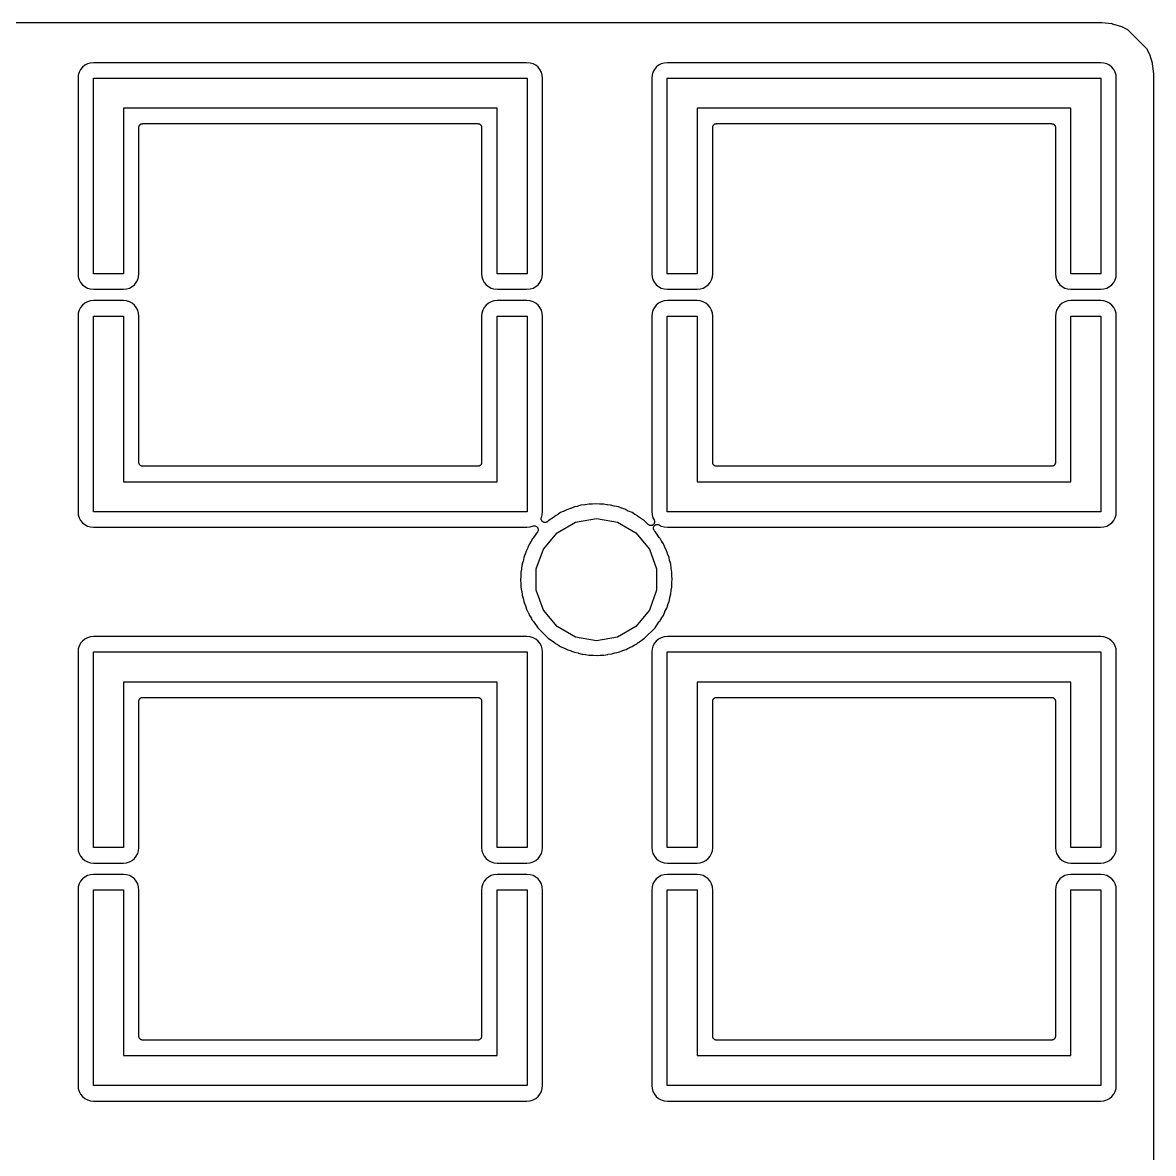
# Model space of a CAD drawing. Extents: x 251.9 to 327, y -172.5 to -97.4.
# Drawn here: x 289.47 to 327.01, y -134.99 to -97.45 of the extents above; entities that cross this region are included whole.
import ezdxf

# ---------------------------------------------------------------- set-up
doc = ezdxf.new("R2010")
doc.units = 0
doc.header["$MEASUREMENT"] = 0
doc.layers.add('BLACK', color=7, linetype='CONTINUOUS')

msp = doc.modelspace()

# ---------------------------------------------------------------- linework, layer by layer
at = {"layer": 'BLACK', "linetype": 'CONTINUOUS'}
for p, q in [((253.641, -97.448), (325.286, -97.448)), ((325.286, -97.448), (325.293, -97.449)), ((325.293, -97.449), (325.299, -97.449)), ((325.299, -97.449), (325.636, -97.482)), ((325.636, -97.482), (325.648, -97.485)), ((325.648, -97.485), (325.66, -97.486)), ((325.66, -97.486), (325.952, -97.575)), ((325.952, -97.575), (325.963, -97.58)), ((325.963, -97.58), (325.975, -97.584)), ((325.975, -97.584), (326.149, -97.676)), ((326.149, -97.676), (326.163, -97.688)), ((326.163, -97.688), (326.179, -97.699)), ((326.179, -97.699), (326.761, -98.281)), ((326.761, -98.281), (326.771, -98.296)), ((326.771, -98.296), (326.783, -98.31)), ((326.783, -98.31), (326.871, -98.474)), ((326.871, -98.474), (326.875, -98.486)), ((326.875, -98.486), (326.881, -98.497)), ((326.881, -98.497), (326.971, -98.788)), ((291.348, -99.095), (291.319, -99.19)), ((291.396, -99.006), (291.348, -99.095)), ((291.459, -98.929), (291.396, -99.006)), ((291.536, -98.866), (291.459, -98.929)), ((291.625, -98.818), (291.536, -98.866)), ((291.72, -98.789), (291.625, -98.818)), ((291.826, -98.779), (291.72, -98.789)), ((306.214, -98.779), (291.826, -98.779)), ((306.32, -98.789), (306.214, -98.779)), ((306.415, -98.818), (306.32, -98.789)), ((306.504, -98.866), (306.415, -98.818)), ((306.581, -98.929), (306.504, -98.866)), ((306.644, -99.006), (306.581, -98.929)), ((306.692, -99.095), (306.644, -99.006)), ((306.721, -99.19), (306.692, -99.095)), ((310.398, -99.095), (310.369, -99.19)), ((310.446, -99.006), (310.398, -99.095)), ((310.509, -98.929), (310.446, -99.006)), ((310.586, -98.866), (310.509, -98.929)), ((310.675, -98.818), (310.586, -98.866)), ((310.77, -98.789), (310.675, -98.818)), ((310.876, -98.779), (310.77, -98.789)), ((325.264, -98.779), (310.876, -98.779)), ((325.37, -98.789), (325.264, -98.779)), ((325.465, -98.818), (325.37, -98.789)), ((325.554, -98.866), (325.465, -98.818)), ((325.631, -98.929), (325.554, -98.866)), ((325.694, -99.006), (325.631, -98.929)), ((325.742, -99.095), (325.694, -99.006)), ((325.771, -99.19), (325.742, -99.095)), ((326.971, -98.788), (326.973, -98.801)), ((326.973, -98.801), (326.976, -98.813)), ((326.976, -98.813), (327.011, -99.147)), ((291.319, -99.19), (291.309, -99.296)), ((291.309, -99.296), (291.309, -105.784)), ((291.82, -105.79), (291.82, -99.29)), ((291.82, -99.29), (306.22, -99.29)), ((306.22, -99.29), (306.22, -105.79)), ((306.731, -99.296), (306.721, -99.19)), ((306.731, -105.784), (306.731, -99.296)), ((310.369, -99.19), (310.359, -99.296)), ((310.359, -99.296), (310.359, -105.784)), ((310.87, -105.79), (310.87, -99.29)), ((310.87, -99.29), (325.27, -99.29)), ((325.27, -99.29), (325.27, -105.79)), ((325.781, -99.296), (325.771, -99.19)), ((325.781, -105.784), (325.781, -99.296)), ((327.011, -99.147), (327.011, -99.154)), ((327.011, -99.154), (327.012, -99.161)), ((327.012, -99.161), (327.012, -170.806)), ((305.22, -100.29), (292.82, -100.29)), ((292.82, -100.29), (292.82, -105.79)), ((305.22, -105.79), (305.22, -100.29)), ((324.27, -100.29), (311.87, -100.29)), ((311.87, -100.29), (311.87, -105.79)), ((324.27, -105.79), (324.27, -100.29)), ((293.331, -100.928), (293.333, -100.917)), ((293.331, -105.784), (293.331, -100.928)), ((293.333, -100.906), (293.337, -100.896)), ((293.333, -100.917), (293.333, -100.906)), ((293.337, -100.896), (293.339, -100.885)), ((293.339, -100.885), (293.344, -100.875)), ((293.344, -100.875), (293.348, -100.865)), ((293.348, -100.865), (293.355, -100.856)), ((293.355, -100.856), (293.361, -100.846)), ((293.361, -100.846), (293.369, -100.839)), ((293.369, -100.839), (293.376, -100.831)), ((293.376, -100.831), (293.386, -100.825)), ((293.386, -100.825), (293.395, -100.818)), ((293.395, -100.818), (293.405, -100.814)), ((293.405, -100.814), (293.415, -100.809)), ((293.415, -100.809), (293.426, -100.807)), ((293.426, -100.807), (293.436, -100.803)), ((293.436, -100.803), (293.447, -100.803)), ((293.447, -100.803), (293.458, -100.801)), ((293.458, -100.801), (304.582, -100.801)), ((304.582, -100.801), (304.593, -100.803)), ((304.593, -100.803), (304.604, -100.803)), ((304.604, -100.803), (304.614, -100.807)), ((304.614, -100.807), (304.625, -100.809)), ((304.625, -100.809), (304.635, -100.814)), ((304.635, -100.814), (304.645, -100.818)), ((304.645, -100.818), (304.654, -100.825)), ((304.654, -100.825), (304.664, -100.831)), ((304.664, -100.831), (304.671, -100.839)), ((304.671, -100.839), (304.679, -100.846)), ((304.679, -100.846), (304.685, -100.856)), ((304.685, -100.856), (304.692, -100.865)), ((304.692, -100.865), (304.696, -100.875)), ((304.696, -100.875), (304.701, -100.885)), ((304.701, -100.885), (304.703, -100.896)), ((304.703, -100.896), (304.707, -100.906)), ((304.707, -100.906), (304.707, -100.917)), ((304.707, -100.917), (304.709, -100.928)), ((304.709, -100.928), (304.709, -105.784)), ((312.381, -100.928), (312.383, -100.917)), ((312.381, -105.784), (312.381, -100.928)), ((312.383, -100.906), (312.387, -100.896)), ((312.383, -100.917), (312.383, -100.906)), ((312.387, -100.896), (312.389, -100.885)), ((312.389, -100.885), (312.394, -100.875)), ((312.394, -100.875), (312.398, -100.865)), ((312.398, -100.865), (312.405, -100.856)), ((312.405, -100.856), (312.411, -100.846)), ((312.411, -100.846), (312.419, -100.839)), ((312.419, -100.839), (312.426, -100.831)), ((312.426, -100.831), (312.436, -100.825)), ((312.436, -100.825), (312.445, -100.818)), ((312.445, -100.818), (312.455, -100.814)), ((312.455, -100.814), (312.465, -100.809)), ((312.465, -100.809), (312.476, -100.807)), ((312.476, -100.807), (312.486, -100.803)), ((312.486, -100.803), (312.497, -100.803)), ((312.497, -100.803), (312.508, -100.801)), ((312.508, -100.801), (323.632, -100.801)), ((323.632, -100.801), (323.643, -100.803)), ((323.643, -100.803), (323.654, -100.803)), ((323.654, -100.803), (323.664, -100.807)), ((323.664, -100.807), (323.675, -100.809)), ((323.675, -100.809), (323.685, -100.814)), ((323.685, -100.814), (323.695, -100.818)), ((323.695, -100.818), (323.704, -100.825)), ((323.704, -100.825), (323.714, -100.831)), ((323.714, -100.831), (323.721, -100.839)), ((323.721, -100.839), (323.729, -100.846)), ((323.729, -100.846), (323.735, -100.856)), ((323.735, -100.856), (323.742, -100.865)), ((323.742, -100.865), (323.746, -100.875)), ((323.746, -100.875), (323.751, -100.885)), ((323.751, -100.885), (323.753, -100.896)), ((323.753, -100.896), (323.757, -100.906)), ((323.757, -100.906), (323.757, -100.917)), ((323.757, -100.917), (323.759, -100.928)), ((323.759, -100.928), (323.759, -105.784)), ((291.309, -105.784), (291.319, -105.89)), ((292.82, -105.79), (291.82, -105.79)), ((293.321, -105.89), (293.331, -105.784)), ((304.709, -105.784), (304.719, -105.89)), ((306.22, -105.79), (305.22, -105.79)), ((306.721, -105.89), (306.731, -105.784)), ((310.359, -105.784), (310.369, -105.89)), ((311.87, -105.79), (310.87, -105.79)), ((312.371, -105.89), (312.381, -105.784)), ((323.759, -105.784), (323.769, -105.89)), ((325.27, -105.79), (324.27, -105.79)), ((325.771, -105.89), (325.781, -105.784)), ((291.319, -105.89), (291.348, -105.985)), ((291.348, -105.985), (291.396, -106.074)), ((291.396, -106.074), (291.459, -106.151)), ((291.459, -106.151), (291.536, -106.214)), ((291.536, -106.214), (291.625, -106.262)), ((293.015, -106.262), (293.104, -106.214)), ((293.104, -106.214), (293.181, -106.151)), ((293.181, -106.151), (293.244, -106.074)), ((293.244, -106.074), (293.292, -105.985)), ((293.292, -105.985), (293.321, -105.89)), ((304.719, -105.89), (304.748, -105.985)), ((304.748, -105.985), (304.796, -106.074)), ((304.796, -106.074), (304.859, -106.151)), ((304.859, -106.151), (304.936, -106.214)), ((304.936, -106.214), (305.025, -106.262)), ((306.415, -106.262), (306.504, -106.214)), ((306.504, -106.214), (306.581, -106.151)), ((306.581, -106.151), (306.644, -106.074)), ((306.644, -106.074), (306.692, -105.985)), ((306.692, -105.985), (306.721, -105.89)), ((310.369, -105.89), (310.398, -105.985)), ((310.398, -105.985), (310.446, -106.074)), ((310.446, -106.074), (310.509, -106.151)), ((310.509, -106.151), (310.586, -106.214)), ((310.586, -106.214), (310.675, -106.262)), ((312.065, -106.262), (312.154, -106.214)), ((312.154, -106.214), (312.231, -106.151)), ((312.231, -106.151), (312.294, -106.074)), ((312.294, -106.074), (312.342, -105.985)), ((312.342, -105.985), (312.371, -105.89)), ((323.769, -105.89), (323.798, -105.985)), ((323.798, -105.985), (323.846, -106.074)), ((323.846, -106.074), (323.909, -106.151)), ((323.909, -106.151), (323.986, -106.214)), ((323.986, -106.214), (324.075, -106.262)), ((325.465, -106.262), (325.554, -106.214)), ((325.554, -106.214), (325.631, -106.151)), ((325.631, -106.151), (325.694, -106.074)), ((325.694, -106.074), (325.742, -105.985)), ((325.742, -105.985), (325.771, -105.89)), ((291.625, -106.262), (291.72, -106.291)), ((291.72, -106.291), (291.826, -106.301)), ((291.826, -106.301), (292.814, -106.301)), ((292.814, -106.301), (292.92, -106.291)), ((292.92, -106.291), (293.015, -106.262)), ((305.025, -106.262), (305.12, -106.291)), ((305.12, -106.291), (305.226, -106.301)), ((305.226, -106.301), (306.214, -106.301)), ((306.214, -106.301), (306.32, -106.291)), ((306.32, -106.291), (306.415, -106.262)), ((310.675, -106.262), (310.77, -106.291)), ((310.77, -106.291), (310.876, -106.301)), ((310.876, -106.301), (311.864, -106.301)), ((311.864, -106.301), (311.97, -106.291)), ((311.97, -106.291), (312.065, -106.262)), ((324.075, -106.262), (324.17, -106.291)), ((324.17, -106.291), (324.276, -106.301)), ((324.276, -106.301), (325.264, -106.301)), ((325.264, -106.301), (325.37, -106.291)), ((325.37, -106.291), (325.465, -106.262)), ((291.396, -106.906), (291.348, -106.995)), ((291.459, -106.829), (291.396, -106.906)), ((291.536, -106.766), (291.459, -106.829)), ((291.625, -106.718), (291.536, -106.766)), ((291.72, -106.689), (291.625, -106.718)), ((291.826, -106.679), (291.72, -106.689)), ((292.814, -106.679), (291.826, -106.679)), ((292.92, -106.689), (292.814, -106.679)), ((293.015, -106.718), (292.92, -106.689)), ((293.104, -106.766), (293.015, -106.718)), ((293.181, -106.829), (293.104, -106.766)), ((293.244, -106.906), (293.181, -106.829)), ((293.292, -106.995), (293.244, -106.906)), ((304.796, -106.906), (304.748, -106.995)), ((304.859, -106.829), (304.796, -106.906)), ((304.936, -106.766), (304.859, -106.829)), ((305.025, -106.718), (304.936, -106.766)), ((305.12, -106.689), (305.025, -106.718)), ((305.226, -106.679), (305.12, -106.689)), ((306.214, -106.679), (305.226, -106.679)), ((306.32, -106.689), (306.214, -106.679)), ((306.415, -106.718), (306.32, -106.689)), ((306.504, -106.766), (306.415, -106.718)), ((306.581, -106.829), (306.504, -106.766)), ((306.644, -106.906), (306.581, -106.829)), ((306.692, -106.995), (306.644, -106.906)), ((310.446, -106.906), (310.398, -106.995)), ((310.509, -106.829), (310.446, -106.906)), ((310.586, -106.766), (310.509, -106.829)), ((310.675, -106.718), (310.586, -106.766)), ((310.77, -106.689), (310.675, -106.718)), ((310.876, -106.679), (310.77, -106.689)), ((311.864, -106.679), (310.876, -106.679)), ((311.97, -106.689), (311.864, -106.679)), ((312.065, -106.718), (311.97, -106.689)), ((312.154, -106.766), (312.065, -106.718)), ((312.231, -106.829), (312.154, -106.766)), ((312.294, -106.906), (312.231, -106.829)), ((312.342, -106.995), (312.294, -106.906)), ((323.846, -106.906), (323.798, -106.995)), ((323.909, -106.829), (323.846, -106.906)), ((323.986, -106.766), (323.909, -106.829)), ((324.075, -106.718), (323.986, -106.766)), ((324.17, -106.689), (324.075, -106.718)), ((324.276, -106.679), (324.17, -106.689)), ((325.264, -106.679), (324.276, -106.679)), ((325.37, -106.689), (325.264, -106.679)), ((325.465, -106.718), (325.37, -106.689)), ((325.554, -106.766), (325.465, -106.718)), ((325.631, -106.829), (325.554, -106.766)), ((325.694, -106.906), (325.631, -106.829)), ((325.742, -106.995), (325.694, -106.906)), ((291.319, -107.09), (291.309, -107.196)), ((291.309, -107.196), (291.309, -113.684)), ((291.348, -106.995), (291.319, -107.09)), ((291.82, -107.19), (292.82, -107.19)), ((291.82, -113.69), (291.82, -107.19)), ((292.82, -107.19), (292.82, -112.69)), ((293.321, -107.09), (293.292, -106.995)), ((293.331, -107.196), (293.321, -107.09)), ((293.331, -112.052), (293.331, -107.196)), ((304.719, -107.09), (304.709, -107.196)), ((304.709, -107.196), (304.709, -112.052)), ((304.748, -106.995), (304.719, -107.09)), ((305.22, -112.69), (305.22, -107.19)), ((305.22, -107.19), (306.22, -107.19)), ((306.22, -107.19), (306.22, -113.69)), ((306.721, -107.09), (306.692, -106.995)), ((306.731, -107.196), (306.721, -107.09)), ((306.731, -113.684), (306.731, -107.196)), ((310.369, -107.09), (310.359, -107.196)), ((310.359, -107.196), (310.359, -113.684)), ((310.398, -106.995), (310.369, -107.09)), ((310.87, -107.19), (311.87, -107.19)), ((310.87, -113.69), (310.87, -107.19)), ((311.87, -107.19), (311.87, -112.69)), ((312.371, -107.09), (312.342, -106.995)), ((312.381, -107.196), (312.371, -107.09)), ((312.381, -112.052), (312.381, -107.196)), ((323.769, -107.09), (323.759, -107.196)), ((323.759, -107.196), (323.759, -112.052)), ((323.798, -106.995), (323.769, -107.09)), ((324.27, -112.69), (324.27, -107.19)), ((324.27, -107.19), (325.27, -107.19)), ((325.27, -107.19), (325.27, -113.69)), ((325.771, -107.09), (325.742, -106.995)), ((325.781, -107.196), (325.771, -107.09)), ((325.781, -113.684), (325.781, -107.196)), ((293.333, -112.063), (293.331, -112.052)), ((293.333, -112.074), (293.333, -112.063)), ((293.337, -112.084), (293.333, -112.074)), ((293.339, -112.095), (293.337, -112.084)), ((293.344, -112.105), (293.339, -112.095)), ((293.348, -112.115), (293.344, -112.105)), ((293.355, -112.124), (293.348, -112.115)), ((293.361, -112.134), (293.355, -112.124)), ((293.369, -112.141), (293.361, -112.134)), ((293.376, -112.149), (293.369, -112.141)), ((293.386, -112.155), (293.376, -112.149)), ((293.395, -112.162), (293.386, -112.155)), ((293.405, -112.166), (293.395, -112.162)), ((293.415, -112.171), (293.405, -112.166)), ((293.426, -112.173), (293.415, -112.171)), ((293.436, -112.177), (293.426, -112.173)), ((293.447, -112.177), (293.436, -112.177)), ((293.458, -112.179), (293.447, -112.177)), ((304.582, -112.179), (293.458, -112.179)), ((304.593, -112.177), (304.582, -112.179)), ((304.604, -112.177), (304.593, -112.177)), ((304.614, -112.173), (304.604, -112.177)), ((304.625, -112.171), (304.614, -112.173)), ((304.635, -112.166), (304.625, -112.171)), ((304.645, -112.162), (304.635, -112.166)), ((304.654, -112.155), (304.645, -112.162)), ((304.664, -112.149), (304.654, -112.155)), ((304.671, -112.141), (304.664, -112.149)), ((304.679, -112.134), (304.671, -112.141)), ((304.685, -112.124), (304.679, -112.134)), ((304.692, -112.115), (304.685, -112.124)), ((304.696, -112.105), (304.692, -112.115)), ((304.701, -112.095), (304.696, -112.105)), ((304.703, -112.084), (304.701, -112.095)), ((304.707, -112.074), (304.703, -112.084)), ((304.709, -112.052), (304.707, -112.063)), ((304.707, -112.063), (304.707, -112.074)), ((312.383, -112.063), (312.381, -112.052)), ((312.383, -112.074), (312.383, -112.063)), ((312.387, -112.084), (312.383, -112.074)), ((312.389, -112.095), (312.387, -112.084)), ((312.394, -112.105), (312.389, -112.095)), ((312.398, -112.115), (312.394, -112.105)), ((312.405, -112.124), (312.398, -112.115)), ((312.411, -112.134), (312.405, -112.124)), ((312.419, -112.141), (312.411, -112.134)), ((312.426, -112.149), (312.419, -112.141)), ((312.436, -112.155), (312.426, -112.149)), ((312.445, -112.162), (312.436, -112.155)), ((312.455, -112.166), (312.445, -112.162)), ((312.465, -112.171), (312.455, -112.166)), ((312.476, -112.173), (312.465, -112.171)), ((312.486, -112.177), (312.476, -112.173)), ((312.497, -112.177), (312.486, -112.177)), ((312.508, -112.179), (312.497, -112.177)), ((323.632, -112.179), (312.508, -112.179)), ((323.643, -112.177), (323.632, -112.179)), ((323.654, -112.177), (323.643, -112.177)), ((323.664, -112.173), (323.654, -112.177)), ((323.675, -112.171), (323.664, -112.173)), ((323.685, -112.166), (323.675, -112.171)), ((323.695, -112.162), (323.685, -112.166)), ((323.704, -112.155), (323.695, -112.162)), ((323.714, -112.149), (323.704, -112.155)), ((323.721, -112.141), (323.714, -112.149)), ((323.729, -112.134), (323.721, -112.141)), ((323.735, -112.124), (323.729, -112.134)), ((323.742, -112.115), (323.735, -112.124)), ((323.746, -112.105), (323.742, -112.115)), ((323.751, -112.095), (323.746, -112.105)), ((323.753, -112.084), (323.751, -112.095)), ((323.757, -112.074), (323.753, -112.084)), ((323.759, -112.052), (323.757, -112.063)), ((323.757, -112.063), (323.757, -112.074)), ((292.82, -112.69), (305.22, -112.69)), ((311.87, -112.69), (324.27, -112.69)), ((291.309, -113.684), (291.319, -113.79)), ((306.22, -113.69), (291.82, -113.69)), ((306.721, -113.79), (306.731, -113.684)), ((307.332, -113.717), (307.253, -113.771)), ((307.42, -113.681), (307.332, -113.717)), ((307.426, -113.678), (307.42, -113.681)), ((307.432, -113.676), (307.426, -113.678)), ((307.535, -113.62), (307.432, -113.676)), ((307.659, -113.582), (307.535, -113.62)), ((307.664, -113.579), (307.659, -113.582)), ((307.669, -113.578), (307.664, -113.579)), ((307.788, -113.528), (307.669, -113.578)), ((307.892, -113.508), (307.788, -113.528)), ((307.899, -113.505), (307.892, -113.508)), ((307.906, -113.504), (307.899, -113.505)), ((308.007, -113.473), (307.906, -113.504)), ((308.135, -113.459), (308.007, -113.473)), ((308.141, -113.457), (308.135, -113.459)), ((308.146, -113.457), (308.141, -113.457)), ((308.273, -113.432), (308.146, -113.457)), ((308.379, -113.432), (308.273, -113.432)), ((308.386, -113.431), (308.379, -113.432)), ((308.393, -113.431), (308.386, -113.431)), ((308.498, -113.42), (308.393, -113.431)), ((308.627, -113.431), (308.498, -113.42)), ((308.632, -113.431), (308.627, -113.431)), ((308.638, -113.432), (308.632, -113.431)), ((308.767, -113.432), (308.638, -113.432)), ((308.871, -113.453), (308.767, -113.432)), ((308.878, -113.453), (308.871, -113.453)), ((308.884, -113.455), (308.878, -113.453)), ((308.99, -113.464), (308.884, -113.455)), ((309.114, -113.5), (308.99, -113.464)), ((309.12, -113.501), (309.114, -113.5)), ((309.125, -113.503), (309.12, -113.501)), ((309.252, -113.528), (309.125, -113.503)), ((309.35, -113.569), (309.252, -113.528)), ((309.356, -113.57), (309.35, -113.569)), ((309.362, -113.573), (309.356, -113.57)), ((309.464, -113.603), (309.362, -113.573)), ((309.578, -113.663), (309.464, -113.603)), ((309.584, -113.665), (309.578, -113.663)), ((309.589, -113.668), (309.584, -113.665)), ((309.708, -113.717), (309.589, -113.668)), ((309.796, -113.776), (309.708, -113.717)), ((310.359, -113.684), (310.369, -113.79)), ((325.27, -113.69), (310.87, -113.69)), ((325.771, -113.79), (325.781, -113.684)), ((291.319, -113.79), (291.348, -113.885)), ((291.348, -113.885), (291.396, -113.974)), ((291.396, -113.974), (291.459, -114.051)), ((291.459, -114.051), (291.536, -114.114)), ((291.536, -114.114), (291.625, -114.162)), ((306.687, -113.909), (306.691, -113.896)), ((306.688, -113.918), (306.687, -113.909)), ((306.687, -113.927), (306.688, -113.918)), ((306.69, -113.939), (306.687, -113.927)), ((306.691, -113.953), (306.69, -113.939)), ((306.691, -113.896), (306.692, -113.883)), ((306.695, -113.961), (306.691, -113.953)), ((306.692, -113.883), (306.721, -113.79)), ((306.697, -113.97), (306.695, -113.961)), ((306.704, -113.981), (306.697, -113.97)), ((306.71, -113.992), (306.704, -113.981)), ((306.716, -113.999), (306.71, -113.992)), ((306.721, -114.006), (306.716, -113.999)), ((306.732, -114.014), (306.721, -114.006)), ((306.741, -114.024), (306.732, -114.014)), ((306.749, -114.027), (306.741, -114.024)), ((306.757, -114.033), (306.749, -114.027)), ((306.769, -114.037), (306.757, -114.033)), ((306.781, -114.042), (306.769, -114.037)), ((306.79, -114.043), (306.781, -114.042)), ((306.799, -114.046), (306.79, -114.043)), ((306.812, -114.045), (306.799, -114.046)), ((306.825, -114.046), (306.812, -114.045)), ((306.834, -114.044), (306.825, -114.046)), ((306.843, -114.043), (306.834, -114.044)), ((306.855, -114.038), (306.843, -114.043)), ((306.868, -114.035), (306.855, -114.038)), ((306.875, -114.03), (306.868, -114.035)), ((306.883, -114.026), (306.875, -114.03)), ((306.893, -114.017), (306.883, -114.026)), ((306.904, -114.009), (306.893, -114.017)), ((306.921, -113.992), (306.904, -114.009)), ((307.124, -113.856), (306.921, -113.992)), ((307.129, -113.852), (307.124, -113.856)), ((307.134, -113.849), (307.129, -113.852)), ((307.144, -113.837), (307.134, -113.849)), ((307.156, -113.826), (307.144, -113.837)), ((307.158, -113.822), (307.156, -113.826)), ((307.242, -113.777), (307.158, -113.822)), ((307.215, -114.384), (307.825, -114.032)), ((307.247, -113.773), (307.242, -113.777)), ((307.253, -113.771), (307.247, -113.773)), ((307.825, -114.032), (308.52, -113.909)), ((308.52, -113.909), (309.215, -114.032)), ((309.215, -114.032), (309.825, -114.384)), ((309.802, -113.779), (309.796, -113.776)), ((309.808, -113.783), (309.802, -113.779)), ((309.882, -113.822), (309.808, -113.783)), ((309.884, -113.826), (309.882, -113.822)), ((309.896, -113.837), (309.884, -113.826)), ((309.906, -113.849), (309.896, -113.837)), ((309.911, -113.852), (309.906, -113.849)), ((309.916, -113.856), (309.911, -113.852)), ((310.119, -113.992), (309.916, -113.856)), ((310.236, -114.11), (310.119, -113.992)), ((310.239, -114.112), (310.236, -114.11)), ((310.242, -114.114), (310.239, -114.112)), ((310.257, -114.124), (310.242, -114.114)), ((310.273, -114.135), (310.257, -114.124)), ((310.369, -113.79), (310.398, -113.885)), ((310.399, -114.124), (310.382, -114.132)), ((310.398, -113.885), (310.438, -113.96)), ((310.402, -114.121), (310.399, -114.124)), ((310.405, -114.12), (310.402, -114.121)), ((310.417, -114.106), (310.405, -114.12)), ((310.43, -114.093), (310.417, -114.106)), ((310.432, -114.089), (310.43, -114.093)), ((310.434, -114.087), (310.432, -114.089)), ((310.441, -114.07), (310.434, -114.087)), ((310.438, -113.96), (310.439, -113.963)), ((310.439, -113.963), (310.441, -113.966)), ((310.441, -113.966), (310.446, -113.984)), ((310.449, -114.053), (310.441, -114.07)), ((310.446, -113.984), (310.452, -114.002)), ((310.451, -114.046), (310.449, -114.049)), ((310.449, -114.049), (310.449, -114.053)), ((310.453, -114.009), (310.451, -114.027)), ((310.451, -114.027), (310.451, -114.046)), ((310.452, -114.002), (310.452, -114.005)), ((310.452, -114.005), (310.453, -114.009)), ((310.471, -114.128), (310.473, -114.126)), ((310.473, -114.126), (310.49, -114.119)), ((310.49, -114.119), (310.507, -114.111)), ((310.507, -114.111), (310.511, -114.111)), ((310.511, -114.111), (310.514, -114.109)), ((310.514, -114.109), (310.533, -114.109)), ((310.533, -114.109), (310.551, -114.107)), ((310.551, -114.107), (310.555, -114.108)), ((310.555, -114.108), (310.558, -114.108)), ((310.558, -114.108), (310.576, -114.114)), ((310.576, -114.114), (310.594, -114.119)), ((310.594, -114.119), (310.597, -114.121)), ((310.597, -114.121), (310.6, -114.122)), ((310.6, -114.122), (310.675, -114.162)), ((325.465, -114.162), (325.554, -114.114)), ((325.554, -114.114), (325.631, -114.051)), ((325.631, -114.051), (325.694, -113.974)), ((325.694, -113.974), (325.742, -113.885)), ((325.742, -113.885), (325.771, -113.79)), ((291.625, -114.162), (291.72, -114.191)), ((291.72, -114.191), (291.826, -114.201)), ((291.826, -114.201), (306.214, -114.201)), ((306.214, -114.201), (306.32, -114.191)), ((306.32, -114.191), (306.423, -114.159)), ((306.423, -114.159), (306.423, -114.159)), ((306.423, -114.159), (306.424, -114.159)), ((306.424, -114.159), (306.445, -114.157)), ((306.565, -114.351), (306.436, -114.544)), ((306.445, -114.157), (306.466, -114.154)), ((306.466, -114.154), (306.467, -114.154)), ((306.467, -114.154), (306.468, -114.154)), ((306.468, -114.154), (306.489, -114.159)), ((306.489, -114.159), (306.509, -114.164)), ((306.509, -114.164), (306.51, -114.165)), ((306.51, -114.165), (306.511, -114.165)), ((306.511, -114.165), (306.528, -114.177)), ((306.528, -114.177), (306.546, -114.188)), ((306.546, -114.188), (306.547, -114.189)), ((306.547, -114.189), (306.547, -114.189)), ((306.547, -114.189), (306.56, -114.206)), ((306.56, -114.206), (306.573, -114.224)), ((306.566, -114.35), (306.565, -114.351)), ((306.565, -114.351), (306.565, -114.351)), ((306.574, -114.331), (306.566, -114.35)), ((306.573, -114.224), (306.573, -114.224)), ((306.573, -114.224), (306.573, -114.225)), ((306.573, -114.225), (306.579, -114.245)), ((306.583, -114.311), (306.574, -114.331)), ((306.579, -114.245), (306.586, -114.266)), ((306.584, -114.289), (306.583, -114.31)), ((306.583, -114.31), (306.583, -114.31)), ((306.583, -114.31), (306.583, -114.311)), ((306.586, -114.267), (306.584, -114.289)), ((306.586, -114.266), (306.586, -114.266)), ((306.586, -114.266), (306.586, -114.267)), ((306.761, -114.925), (307.215, -114.384)), ((309.825, -114.384), (310.279, -114.925)), ((310.276, -114.136), (310.273, -114.135)), ((310.279, -114.138), (310.276, -114.136)), ((310.297, -114.142), (310.279, -114.138)), ((310.315, -114.146), (310.297, -114.142)), ((310.319, -114.146), (310.315, -114.146)), ((310.322, -114.147), (310.319, -114.146)), ((310.341, -114.144), (310.322, -114.147)), ((310.359, -114.142), (310.341, -114.144)), ((310.362, -114.141), (310.359, -114.142)), ((310.366, -114.141), (310.362, -114.141)), ((310.382, -114.132), (310.366, -114.141)), ((310.413, -114.238), (310.416, -114.219)), ((310.414, -114.241), (310.413, -114.238)), ((310.414, -114.245), (310.414, -114.241)), ((310.418, -114.263), (310.414, -114.245)), ((310.416, -114.219), (310.418, -114.201)), ((310.418, -114.201), (310.419, -114.198)), ((310.422, -114.281), (310.418, -114.263)), ((310.419, -114.194), (310.428, -114.178)), ((310.419, -114.198), (310.419, -114.194)), ((310.424, -114.284), (310.422, -114.281)), ((310.425, -114.287), (310.424, -114.284)), ((310.436, -114.303), (310.425, -114.287)), ((310.428, -114.178), (310.436, -114.161)), ((310.436, -114.161), (310.439, -114.158)), ((310.446, -114.318), (310.436, -114.303)), ((310.439, -114.158), (310.44, -114.155)), ((310.44, -114.155), (310.454, -114.143)), ((310.448, -114.321), (310.446, -114.318)), ((310.45, -114.324), (310.448, -114.321)), ((310.468, -114.341), (310.45, -114.324)), ((310.454, -114.143), (310.467, -114.13)), ((310.467, -114.13), (310.471, -114.128)), ((310.604, -114.544), (310.468, -114.341)), ((310.675, -114.162), (310.77, -114.191)), ((310.77, -114.191), (310.876, -114.201)), ((310.876, -114.201), (325.264, -114.201)), ((325.264, -114.201), (325.37, -114.191)), ((325.37, -114.191), (325.465, -114.162)), ((306.245, -114.876), (306.243, -114.882)), ((306.248, -114.871), (306.245, -114.876)), ((306.297, -114.752), (306.248, -114.871)), ((306.356, -114.664), (306.297, -114.752)), ((306.359, -114.658), (306.356, -114.664)), ((306.363, -114.652), (306.359, -114.658)), ((306.402, -114.578), (306.363, -114.652)), ((306.406, -114.576), (306.402, -114.578)), ((306.417, -114.564), (306.406, -114.576)), ((306.429, -114.554), (306.417, -114.564)), ((306.432, -114.549), (306.429, -114.554)), ((306.436, -114.544), (306.432, -114.549)), ((310.608, -114.549), (310.604, -114.544)), ((310.611, -114.554), (310.608, -114.549)), ((310.623, -114.564), (310.611, -114.554)), ((310.634, -114.576), (310.623, -114.564)), ((310.638, -114.578), (310.634, -114.576)), ((310.683, -114.662), (310.638, -114.578)), ((310.687, -114.667), (310.683, -114.662)), ((310.689, -114.673), (310.687, -114.667)), ((310.743, -114.752), (310.689, -114.673)), ((310.779, -114.84), (310.743, -114.752)), ((310.782, -114.846), (310.779, -114.84)), ((310.784, -114.852), (310.782, -114.846)), ((310.84, -114.955), (310.784, -114.852)), ((306.108, -115.208), (306.083, -115.335)), ((306.149, -115.11), (306.108, -115.208)), ((306.15, -115.104), (306.149, -115.11)), ((306.153, -115.098), (306.15, -115.104)), ((306.183, -114.996), (306.153, -115.098)), ((306.243, -114.882), (306.183, -114.996)), ((306.52, -115.587), (306.761, -114.925)), ((310.279, -114.925), (310.52, -115.587)), ((310.878, -115.079), (310.84, -114.955)), ((310.881, -115.084), (310.878, -115.079)), ((310.882, -115.089), (310.881, -115.084)), ((310.932, -115.208), (310.882, -115.089)), ((310.952, -115.312), (310.932, -115.208)), ((306.033, -115.589), (306.012, -115.693)), ((306.035, -115.576), (306.033, -115.582)), ((306.033, -115.582), (306.033, -115.589)), ((306.044, -115.47), (306.035, -115.576)), ((306.08, -115.346), (306.044, -115.47)), ((306.081, -115.34), (306.08, -115.346)), ((306.083, -115.335), (306.081, -115.34)), ((306.52, -116.293), (306.52, -115.587)), ((310.52, -115.587), (310.52, -116.293)), ((310.955, -115.319), (310.952, -115.312)), ((310.956, -115.326), (310.955, -115.319)), ((310.987, -115.427), (310.956, -115.326)), ((311.001, -115.555), (310.987, -115.427)), ((311.003, -115.561), (311.001, -115.555)), ((311.003, -115.566), (311.003, -115.561)), ((311.028, -115.693), (311.003, -115.566)), ((306.011, -115.833), (306, -115.962)), ((306, -115.962), (306.011, -116.067)), ((306.012, -115.822), (306.011, -115.828)), ((306.011, -115.828), (306.011, -115.833)), ((306.012, -115.693), (306.012, -115.822)), ((311.028, -115.799), (311.028, -115.693)), ((311.029, -115.806), (311.028, -115.799)), ((311.029, -115.813), (311.029, -115.806)), ((311.04, -115.918), (311.029, -115.813)), ((311.029, -116.047), (311.04, -115.918)), ((306.011, -116.067), (306.011, -116.074)), ((306.011, -116.074), (306.012, -116.081)), ((306.012, -116.081), (306.012, -116.187)), ((306.012, -116.187), (306.037, -116.314)), ((306.037, -116.314), (306.037, -116.319)), ((306.037, -116.319), (306.039, -116.325)), ((306.039, -116.325), (306.053, -116.453)), ((306.761, -116.955), (306.52, -116.293)), ((310.52, -116.293), (310.279, -116.955)), ((310.996, -116.41), (311.005, -116.304)), ((311.005, -116.304), (311.007, -116.298)), ((311.007, -116.291), (311.028, -116.187)), ((311.007, -116.298), (311.007, -116.291)), ((311.028, -116.058), (311.029, -116.052)), ((311.028, -116.187), (311.028, -116.058)), ((311.029, -116.052), (311.029, -116.047)), ((306.053, -116.453), (306.084, -116.554)), ((306.084, -116.554), (306.085, -116.561)), ((306.085, -116.561), (306.088, -116.568)), ((306.088, -116.568), (306.108, -116.672)), ((306.108, -116.672), (306.158, -116.791)), ((310.891, -116.77), (310.932, -116.672)), ((310.932, -116.672), (310.957, -116.545)), ((310.957, -116.545), (310.959, -116.54)), ((310.959, -116.54), (310.96, -116.534)), ((310.96, -116.534), (310.996, -116.41)), ((306.158, -116.791), (306.159, -116.796)), ((306.159, -116.796), (306.162, -116.801)), ((306.162, -116.801), (306.2, -116.925)), ((306.2, -116.925), (306.256, -117.028)), ((306.256, -117.028), (306.258, -117.034)), ((306.258, -117.034), (306.261, -117.04)), ((306.261, -117.04), (306.297, -117.128)), ((306.297, -117.128), (306.351, -117.207)), ((307.215, -117.496), (306.761, -116.955)), ((310.279, -116.955), (309.825, -117.496)), ((310.684, -117.216), (310.743, -117.128)), ((310.743, -117.128), (310.792, -117.009)), ((310.792, -117.009), (310.795, -117.004)), ((310.795, -117.004), (310.797, -116.998)), ((310.797, -116.998), (310.857, -116.884)), ((310.857, -116.884), (310.887, -116.782)), ((310.887, -116.782), (310.89, -116.776)), ((310.89, -116.776), (310.891, -116.77)), ((306.351, -117.207), (306.353, -117.213)), ((306.353, -117.213), (306.357, -117.218)), ((306.357, -117.218), (306.402, -117.302)), ((306.402, -117.302), (306.406, -117.304)), ((306.406, -117.304), (306.417, -117.316)), ((306.417, -117.316), (306.429, -117.326)), ((306.429, -117.326), (306.432, -117.331)), ((306.432, -117.331), (306.436, -117.336)), ((306.436, -117.336), (306.572, -117.539)), ((307.825, -117.848), (307.215, -117.496)), ((309.825, -117.496), (309.215, -117.848)), ((310.468, -117.539), (310.604, -117.336)), ((310.604, -117.336), (310.608, -117.331)), ((310.608, -117.331), (310.611, -117.326)), ((310.611, -117.326), (310.623, -117.316)), ((310.623, -117.316), (310.634, -117.304)), ((310.634, -117.304), (310.638, -117.302)), ((310.638, -117.302), (310.677, -117.228)), ((310.677, -117.228), (310.681, -117.222)), ((310.681, -117.222), (310.684, -117.216)), ((291.625, -117.868), (291.536, -117.916)), ((291.72, -117.839), (291.625, -117.868)), ((291.826, -117.829), (291.72, -117.839)), ((306.214, -117.829), (291.826, -117.829)), ((306.32, -117.839), (306.214, -117.829)), ((306.415, -117.868), (306.32, -117.839)), ((306.504, -117.916), (306.415, -117.868)), ((306.572, -117.539), (306.921, -117.888)), ((308.52, -117.971), (307.825, -117.848)), ((309.215, -117.848), (308.52, -117.971)), ((310.119, -117.888), (310.468, -117.539)), ((310.675, -117.868), (310.586, -117.916)), ((310.77, -117.839), (310.675, -117.868)), ((310.876, -117.829), (310.77, -117.839)), ((325.264, -117.829), (310.876, -117.829)), ((325.37, -117.839), (325.264, -117.829)), ((325.465, -117.868), (325.37, -117.839)), ((325.554, -117.916), (325.465, -117.868)), ((291.319, -118.24), (291.309, -118.346)), ((291.348, -118.145), (291.319, -118.24)), ((291.396, -118.056), (291.348, -118.145)), ((291.459, -117.979), (291.396, -118.056)), ((291.536, -117.916), (291.459, -117.979)), ((306.581, -117.979), (306.504, -117.916)), ((306.644, -118.056), (306.581, -117.979)), ((306.692, -118.145), (306.644, -118.056)), ((306.721, -118.24), (306.692, -118.145)), ((306.731, -118.346), (306.721, -118.24)), ((306.921, -117.888), (307.124, -118.024)), ((307.124, -118.024), (307.129, -118.028)), ((307.129, -118.028), (307.134, -118.031)), ((307.134, -118.031), (307.144, -118.043)), ((307.144, -118.043), (307.156, -118.054)), ((307.156, -118.054), (307.158, -118.058)), ((307.158, -118.058), (307.232, -118.097)), ((307.232, -118.097), (307.238, -118.101)), ((307.238, -118.101), (307.244, -118.104)), ((307.244, -118.104), (307.332, -118.163)), ((307.332, -118.163), (307.451, -118.212)), ((307.451, -118.212), (307.456, -118.215)), ((307.456, -118.215), (307.462, -118.217)), ((307.462, -118.217), (307.576, -118.277)), ((309.505, -118.26), (309.564, -118.228)), ((309.564, -118.228), (309.608, -118.204)), ((309.564, -118.228), (309.564, -118.228)), ((309.608, -118.204), (309.614, -118.202)), ((309.614, -118.202), (309.62, -118.199)), ((309.62, -118.199), (309.708, -118.163)), ((309.708, -118.163), (309.787, -118.109)), ((309.787, -118.109), (309.793, -118.107)), ((309.793, -118.107), (309.798, -118.103)), ((309.798, -118.103), (309.882, -118.058)), ((309.882, -118.058), (309.884, -118.054)), ((309.884, -118.054), (309.896, -118.043)), ((309.896, -118.043), (309.906, -118.031)), ((309.906, -118.031), (309.911, -118.028)), ((309.911, -118.028), (309.916, -118.024)), ((309.916, -118.024), (310.119, -117.888)), ((310.369, -118.24), (310.359, -118.346)), ((310.398, -118.145), (310.369, -118.24)), ((310.446, -118.056), (310.398, -118.145)), ((310.509, -117.979), (310.446, -118.056)), ((310.586, -117.916), (310.509, -117.979)), ((325.631, -117.979), (325.554, -117.916)), ((325.694, -118.056), (325.631, -117.979)), ((325.742, -118.145), (325.694, -118.056)), ((325.771, -118.24), (325.742, -118.145)), ((325.781, -118.346), (325.771, -118.24)), ((291.309, -118.346), (291.309, -124.834)), ((291.82, -124.84), (291.82, -118.34)), ((291.82, -118.34), (306.22, -118.34)), ((306.22, -118.34), (306.22, -124.84)), ((306.731, -124.834), (306.731, -118.346)), ((307.576, -118.277), (307.678, -118.307)), ((307.678, -118.307), (307.684, -118.31)), ((307.684, -118.31), (307.69, -118.311)), ((307.69, -118.311), (307.788, -118.352)), ((307.788, -118.352), (307.915, -118.377)), ((307.915, -118.377), (307.92, -118.379)), ((307.92, -118.379), (307.926, -118.38)), ((307.926, -118.38), (308.05, -118.416)), ((308.05, -118.416), (308.156, -118.425)), ((308.156, -118.425), (308.162, -118.427)), ((308.162, -118.427), (308.169, -118.427)), ((308.169, -118.427), (308.273, -118.448)), ((308.273, -118.448), (308.402, -118.448)), ((308.402, -118.448), (308.408, -118.449)), ((308.408, -118.449), (308.413, -118.449)), ((308.413, -118.449), (308.542, -118.46)), ((308.542, -118.46), (308.647, -118.449)), ((308.647, -118.449), (308.654, -118.449)), ((308.654, -118.449), (308.661, -118.448)), ((308.661, -118.448), (308.767, -118.448)), ((308.767, -118.448), (308.894, -118.423)), ((308.894, -118.423), (308.899, -118.423)), ((308.899, -118.423), (308.905, -118.421)), ((308.905, -118.421), (309.033, -118.407)), ((309.033, -118.407), (309.134, -118.376)), ((309.134, -118.376), (309.141, -118.375)), ((309.141, -118.375), (309.148, -118.372)), ((309.148, -118.372), (309.252, -118.352)), ((309.252, -118.352), (309.371, -118.302)), ((309.371, -118.302), (309.376, -118.301)), ((309.376, -118.301), (309.381, -118.298)), ((309.381, -118.298), (309.505, -118.26)), ((310.359, -118.346), (310.359, -124.834)), ((310.87, -124.84), (310.87, -118.34)), ((310.87, -118.34), (325.27, -118.34)), ((325.27, -118.34), (325.27, -124.84)), ((325.781, -124.834), (325.781, -118.346)), ((305.22, -119.34), (292.82, -119.34)), ((292.82, -119.34), (292.82, -124.84)), ((305.22, -124.84), (305.22, -119.34)), ((324.27, -119.34), (311.87, -119.34)), ((311.87, -119.34), (311.87, -124.84)), ((324.27, -124.84), (324.27, -119.34)), ((293.331, -119.978), (293.333, -119.967)), ((293.331, -124.834), (293.331, -119.978)), ((293.333, -119.956), (293.337, -119.946)), ((293.333, -119.967), (293.333, -119.956)), ((293.337, -119.946), (293.339, -119.935)), ((293.339, -119.935), (293.344, -119.925)), ((293.344, -119.925), (293.348, -119.915)), ((293.348, -119.915), (293.355, -119.906)), ((293.355, -119.906), (293.361, -119.896)), ((293.361, -119.896), (293.369, -119.889)), ((293.369, -119.889), (293.376, -119.881)), ((293.376, -119.881), (293.386, -119.875)), ((293.386, -119.875), (293.395, -119.868)), ((293.395, -119.868), (293.405, -119.864)), ((293.405, -119.864), (293.415, -119.859)), ((293.415, -119.859), (293.426, -119.857)), ((293.426, -119.857), (293.436, -119.853)), ((293.436, -119.853), (293.447, -119.853)), ((293.447, -119.853), (293.458, -119.851)), ((293.458, -119.851), (304.582, -119.851)), ((304.582, -119.851), (304.593, -119.853)), ((304.593, -119.853), (304.604, -119.853)), ((304.604, -119.853), (304.614, -119.857)), ((304.614, -119.857), (304.625, -119.859)), ((304.625, -119.859), (304.635, -119.864)), ((304.635, -119.864), (304.645, -119.868)), ((304.645, -119.868), (304.654, -119.875)), ((304.654, -119.875), (304.664, -119.881)), ((304.664, -119.881), (304.671, -119.889)), ((304.671, -119.889), (304.679, -119.896)), ((304.679, -119.896), (304.685, -119.906)), ((304.685, -119.906), (304.692, -119.915)), ((304.692, -119.915), (304.696, -119.925)), ((304.696, -119.925), (304.701, -119.935)), ((304.701, -119.935), (304.703, -119.946)), ((304.703, -119.946), (304.707, -119.956)), ((304.707, -119.956), (304.707, -119.967)), ((304.707, -119.967), (304.709, -119.978)), ((304.709, -119.978), (304.709, -124.834)), ((312.381, -119.978), (312.383, -119.967)), ((312.381, -124.834), (312.381, -119.978)), ((312.383, -119.956), (312.387, -119.946)), ((312.383, -119.967), (312.383, -119.956)), ((312.387, -119.946), (312.389, -119.935)), ((312.389, -119.935), (312.394, -119.925)), ((312.394, -119.925), (312.398, -119.915)), ((312.398, -119.915), (312.405, -119.906)), ((312.405, -119.906), (312.411, -119.896)), ((312.411, -119.896), (312.419, -119.889)), ((312.419, -119.889), (312.426, -119.881)), ((312.426, -119.881), (312.436, -119.875)), ((312.436, -119.875), (312.445, -119.868)), ((312.445, -119.868), (312.455, -119.864)), ((312.455, -119.864), (312.465, -119.859)), ((312.465, -119.859), (312.476, -119.857)), ((312.476, -119.857), (312.486, -119.853)), ((312.486, -119.853), (312.497, -119.853)), ((312.497, -119.853), (312.508, -119.851)), ((312.508, -119.851), (323.632, -119.851)), ((323.632, -119.851), (323.643, -119.853)), ((323.643, -119.853), (323.654, -119.853)), ((323.654, -119.853), (323.664, -119.857)), ((323.664, -119.857), (323.675, -119.859)), ((323.675, -119.859), (323.685, -119.864)), ((323.685, -119.864), (323.695, -119.868)), ((323.695, -119.868), (323.704, -119.875)), ((323.704, -119.875), (323.714, -119.881)), ((323.714, -119.881), (323.721, -119.889)), ((323.721, -119.889), (323.729, -119.896)), ((323.729, -119.896), (323.735, -119.906)), ((323.735, -119.906), (323.742, -119.915)), ((323.742, -119.915), (323.746, -119.925)), ((323.746, -119.925), (323.751, -119.935)), ((323.751, -119.935), (323.753, -119.946)), ((323.753, -119.946), (323.757, -119.956)), ((323.757, -119.956), (323.757, -119.967)), ((323.757, -119.967), (323.759, -119.978)), ((323.759, -119.978), (323.759, -124.834)), ((291.309, -124.834), (291.319, -124.94)), ((291.319, -124.94), (291.348, -125.035)), ((292.82, -124.84), (291.82, -124.84)), ((293.292, -125.035), (293.321, -124.94)), ((293.321, -124.94), (293.331, -124.834)), ((304.709, -124.834), (304.719, -124.94)), ((304.719, -124.94), (304.748, -125.035)), ((306.22, -124.84), (305.22, -124.84)), ((306.692, -125.035), (306.721, -124.94)), ((306.721, -124.94), (306.731, -124.834)), ((310.359, -124.834), (310.369, -124.94)), ((310.369, -124.94), (310.398, -125.035)), ((311.87, -124.84), (310.87, -124.84)), ((312.342, -125.035), (312.371, -124.94)), ((312.371, -124.94), (312.381, -124.834)), ((323.759, -124.834), (323.769, -124.94)), ((323.769, -124.94), (323.798, -125.035)), ((325.27, -124.84), (324.27, -124.84)), ((325.742, -125.035), (325.771, -124.94)), ((325.771, -124.94), (325.781, -124.834)), ((291.348, -125.035), (291.396, -125.124)), ((291.396, -125.124), (291.459, -125.201)), ((291.459, -125.201), (291.536, -125.264)), ((291.536, -125.264), (291.625, -125.312)), ((291.625, -125.312), (291.72, -125.341)), ((291.72, -125.341), (291.826, -125.351)), ((291.826, -125.351), (292.814, -125.351)), ((292.814, -125.351), (292.92, -125.341)), ((292.92, -125.341), (293.015, -125.312)), ((293.015, -125.312), (293.104, -125.264)), ((293.104, -125.264), (293.181, -125.201)), ((293.181, -125.201), (293.244, -125.124)), ((293.244, -125.124), (293.292, -125.035)), ((304.748, -125.035), (304.796, -125.124)), ((304.796, -125.124), (304.859, -125.201)), ((304.859, -125.201), (304.936, -125.264)), ((304.936, -125.264), (305.025, -125.312)), ((305.025, -125.312), (305.12, -125.341)), ((305.12, -125.341), (305.226, -125.351)), ((305.226, -125.351), (306.214, -125.351)), ((306.214, -125.351), (306.32, -125.341)), ((306.32, -125.341), (306.415, -125.312)), ((306.415, -125.312), (306.504, -125.264)), ((306.504, -125.264), (306.581, -125.201)), ((306.581, -125.201), (306.644, -125.124)), ((306.644, -125.124), (306.692, -125.035)), ((310.398, -125.035), (310.446, -125.124)), ((310.446, -125.124), (310.509, -125.201)), ((310.509, -125.201), (310.586, -125.264)), ((310.586, -125.264), (310.675, -125.312)), ((310.675, -125.312), (310.77, -125.341)), ((310.77, -125.341), (310.876, -125.351)), ((310.876, -125.351), (311.864, -125.351)), ((311.864, -125.351), (311.97, -125.341)), ((311.97, -125.341), (312.065, -125.312)), ((312.065, -125.312), (312.154, -125.264)), ((312.154, -125.264), (312.231, -125.201)), ((312.231, -125.201), (312.294, -125.124)), ((312.294, -125.124), (312.342, -125.035)), ((323.798, -125.035), (323.846, -125.124)), ((323.846, -125.124), (323.909, -125.201)), ((323.909, -125.201), (323.986, -125.264)), ((323.986, -125.264), (324.075, -125.312)), ((324.075, -125.312), (324.17, -125.341)), ((324.17, -125.341), (324.276, -125.351)), ((324.276, -125.351), (325.264, -125.351)), ((325.264, -125.351), (325.37, -125.341)), ((325.37, -125.341), (325.465, -125.312)), ((325.465, -125.312), (325.554, -125.264)), ((325.554, -125.264), (325.631, -125.201)), ((325.631, -125.201), (325.694, -125.124)), ((325.694, -125.124), (325.742, -125.035)), ((291.72, -125.739), (291.625, -125.768)), ((291.826, -125.729), (291.72, -125.739)), ((292.814, -125.729), (291.826, -125.729)), ((292.92, -125.739), (292.814, -125.729)), ((293.015, -125.768), (292.92, -125.739)), ((305.12, -125.739), (305.025, -125.768)), ((305.226, -125.729), (305.12, -125.739)), ((306.214, -125.729), (305.226, -125.729)), ((306.32, -125.739), (306.214, -125.729)), ((306.415, -125.768), (306.32, -125.739)), ((310.77, -125.739), (310.675, -125.768)), ((310.876, -125.729), (310.77, -125.739)), ((311.864, -125.729), (310.876, -125.729)), ((311.97, -125.739), (311.864, -125.729)), ((312.065, -125.768), (311.97, -125.739)), ((324.17, -125.739), (324.075, -125.768)), ((324.276, -125.729), (324.17, -125.739)), ((325.264, -125.729), (324.276, -125.729)), ((325.37, -125.739), (325.264, -125.729)), ((325.465, -125.768), (325.37, -125.739)), ((291.319, -126.14), (291.309, -126.246)), ((291.348, -126.045), (291.319, -126.14)), ((291.396, -125.956), (291.348, -126.045)), ((291.459, -125.879), (291.396, -125.956)), ((291.536, -125.816), (291.459, -125.879)), ((291.625, -125.768), (291.536, -125.816)), ((293.104, -125.816), (293.015, -125.768)), ((293.181, -125.879), (293.104, -125.816)), ((293.244, -125.956), (293.181, -125.879)), ((293.292, -126.045), (293.244, -125.956)), ((293.321, -126.14), (293.292, -126.045)), ((293.331, -126.246), (293.321, -126.14)), ((304.719, -126.14), (304.709, -126.246)), ((304.748, -126.045), (304.719, -126.14)), ((304.796, -125.956), (304.748, -126.045)), ((304.859, -125.879), (304.796, -125.956)), ((304.936, -125.816), (304.859, -125.879)), ((305.025, -125.768), (304.936, -125.816)), ((306.504, -125.816), (306.415, -125.768)), ((306.581, -125.879), (306.504, -125.816)), ((306.644, -125.956), (306.581, -125.879)), ((306.692, -126.045), (306.644, -125.956)), ((306.721, -126.14), (306.692, -126.045)), ((306.731, -126.246), (306.721, -126.14)), ((310.369, -126.14), (310.359, -126.246)), ((310.398, -126.045), (310.369, -126.14)), ((310.446, -125.956), (310.398, -126.045)), ((310.509, -125.879), (310.446, -125.956)), ((310.586, -125.816), (310.509, -125.879)), ((310.675, -125.768), (310.586, -125.816)), ((312.154, -125.816), (312.065, -125.768)), ((312.231, -125.879), (312.154, -125.816)), ((312.294, -125.956), (312.231, -125.879)), ((312.342, -126.045), (312.294, -125.956)), ((312.371, -126.14), (312.342, -126.045)), ((312.381, -126.246), (312.371, -126.14)), ((323.769, -126.14), (323.759, -126.246)), ((323.798, -126.045), (323.769, -126.14)), ((323.846, -125.956), (323.798, -126.045)), ((323.909, -125.879), (323.846, -125.956)), ((323.986, -125.816), (323.909, -125.879)), ((324.075, -125.768), (323.986, -125.816)), ((325.554, -125.816), (325.465, -125.768)), ((325.631, -125.879), (325.554, -125.816)), ((325.694, -125.956), (325.631, -125.879)), ((325.742, -126.045), (325.694, -125.956)), ((325.771, -126.14), (325.742, -126.045)), ((325.781, -126.246), (325.771, -126.14)), ((291.309, -126.246), (291.309, -132.734)), ((291.82, -126.24), (292.82, -126.24)), ((291.82, -132.74), (291.82, -126.24)), ((292.82, -126.24), (292.82, -131.74)), ((293.331, -131.102), (293.331, -126.246)), ((304.709, -126.246), (304.709, -131.102)), ((305.22, -131.74), (305.22, -126.24)), ((305.22, -126.24), (306.22, -126.24)), ((306.22, -126.24), (306.22, -132.74)), ((306.731, -132.734), (306.731, -126.246)), ((310.359, -126.246), (310.359, -132.734)), ((310.87, -126.24), (311.87, -126.24)), ((310.87, -132.74), (310.87, -126.24)), ((311.87, -126.24), (311.87, -131.74)), ((312.381, -131.102), (312.381, -126.246)), ((323.759, -126.246), (323.759, -131.102)), ((324.27, -131.74), (324.27, -126.24)), ((324.27, -126.24), (325.27, -126.24)), ((325.27, -126.24), (325.27, -132.74)), ((325.781, -132.734), (325.781, -126.246)), ((293.333, -131.113), (293.331, -131.102)), ((293.333, -131.124), (293.333, -131.113)), ((293.337, -131.134), (293.333, -131.124)), ((293.339, -131.145), (293.337, -131.134)), ((293.344, -131.155), (293.339, -131.145)), ((293.348, -131.165), (293.344, -131.155)), ((293.355, -131.174), (293.348, -131.165)), ((293.361, -131.184), (293.355, -131.174)), ((293.369, -131.191), (293.361, -131.184)), ((293.376, -131.199), (293.369, -131.191)), ((293.386, -131.205), (293.376, -131.199)), ((293.395, -131.212), (293.386, -131.205)), ((293.405, -131.216), (293.395, -131.212)), ((293.415, -131.221), (293.405, -131.216)), ((293.426, -131.223), (293.415, -131.221)), ((293.436, -131.227), (293.426, -131.223)), ((293.447, -131.227), (293.436, -131.227)), ((293.458, -131.229), (293.447, -131.227)), ((304.582, -131.229), (293.458, -131.229)), ((304.593, -131.227), (304.582, -131.229)), ((304.604, -131.227), (304.593, -131.227)), ((304.614, -131.223), (304.604, -131.227)), ((304.625, -131.221), (304.614, -131.223)), ((304.635, -131.216), (304.625, -131.221)), ((304.645, -131.212), (304.635, -131.216)), ((304.654, -131.205), (304.645, -131.212)), ((304.664, -131.199), (304.654, -131.205)), ((304.671, -131.191), (304.664, -131.199)), ((304.679, -131.184), (304.671, -131.191)), ((304.685, -131.174), (304.679, -131.184)), ((304.692, -131.165), (304.685, -131.174)), ((304.696, -131.155), (304.692, -131.165)), ((304.701, -131.145), (304.696, -131.155)), ((304.703, -131.134), (304.701, -131.145)), ((304.707, -131.124), (304.703, -131.134)), ((304.709, -131.102), (304.707, -131.113)), ((304.707, -131.113), (304.707, -131.124)), ((312.383, -131.113), (312.381, -131.102)), ((312.383, -131.124), (312.383, -131.113)), ((312.387, -131.134), (312.383, -131.124)), ((312.389, -131.145), (312.387, -131.134)), ((312.394, -131.155), (312.389, -131.145)), ((312.398, -131.165), (312.394, -131.155)), ((312.405, -131.174), (312.398, -131.165)), ((312.411, -131.184), (312.405, -131.174)), ((312.419, -131.191), (312.411, -131.184)), ((312.426, -131.199), (312.419, -131.191)), ((312.436, -131.205), (312.426, -131.199)), ((312.445, -131.212), (312.436, -131.205)), ((312.455, -131.216), (312.445, -131.212)), ((312.465, -131.221), (312.455, -131.216)), ((312.476, -131.223), (312.465, -131.221)), ((312.486, -131.227), (312.476, -131.223)), ((312.497, -131.227), (312.486, -131.227)), ((312.508, -131.229), (312.497, -131.227)), ((323.632, -131.229), (312.508, -131.229)), ((323.643, -131.227), (323.632, -131.229)), ((323.654, -131.227), (323.643, -131.227)), ((323.664, -131.223), (323.654, -131.227)), ((323.675, -131.221), (323.664, -131.223)), ((323.685, -131.216), (323.675, -131.221)), ((323.695, -131.212), (323.685, -131.216)), ((323.704, -131.205), (323.695, -131.212)), ((323.714, -131.199), (323.704, -131.205)), ((323.721, -131.191), (323.714, -131.199)), ((323.729, -131.184), (323.721, -131.191)), ((323.735, -131.174), (323.729, -131.184)), ((323.742, -131.165), (323.735, -131.174)), ((323.746, -131.155), (323.742, -131.165)), ((323.751, -131.145), (323.746, -131.155)), ((323.753, -131.134), (323.751, -131.145)), ((323.757, -131.124), (323.753, -131.134)), ((323.759, -131.102), (323.757, -131.113)), ((323.757, -131.113), (323.757, -131.124)), ((292.82, -131.74), (305.22, -131.74)), ((311.87, -131.74), (324.27, -131.74)), ((291.309, -132.734), (291.319, -132.84)), ((291.319, -132.84), (291.348, -132.935)), ((306.22, -132.74), (291.82, -132.74)), ((306.692, -132.935), (306.721, -132.84)), ((306.721, -132.84), (306.731, -132.734)), ((310.359, -132.734), (310.369, -132.84)), ((310.369, -132.84), (310.398, -132.935)), ((325.27, -132.74), (310.87, -132.74)), ((325.742, -132.935), (325.771, -132.84)), ((325.771, -132.84), (325.781, -132.734)), ((291.348, -132.935), (291.396, -133.024)), ((291.396, -133.024), (291.459, -133.101)), ((291.459, -133.101), (291.536, -133.164)), ((291.536, -133.164), (291.625, -133.212)), ((291.625, -133.212), (291.72, -133.241)), ((291.72, -133.241), (291.826, -133.251)), ((291.826, -133.251), (306.214, -133.251)), ((306.214, -133.251), (306.32, -133.241)), ((306.32, -133.241), (306.415, -133.212)), ((306.415, -133.212), (306.504, -133.164)), ((306.504, -133.164), (306.581, -133.101)), ((306.581, -133.101), (306.644, -133.024)), ((306.644, -133.024), (306.692, -132.935)), ((310.398, -132.935), (310.446, -133.024)), ((310.446, -133.024), (310.509, -133.101)), ((310.509, -133.101), (310.586, -133.164)), ((310.586, -133.164), (310.675, -133.212)), ((310.675, -133.212), (310.77, -133.241)), ((310.77, -133.241), (310.876, -133.251)), ((310.876, -133.251), (325.264, -133.251)), ((325.264, -133.251), (325.37, -133.241)), ((325.37, -133.241), (325.465, -133.212)), ((325.465, -133.212), (325.554, -133.164)), ((325.554, -133.164), (325.631, -133.101)), ((325.631, -133.101), (325.694, -133.024)), ((325.694, -133.024), (325.742, -132.935))]:
    msp.add_line(p, q, dxfattribs=at)

doc.saveas('drawing.dxf')
